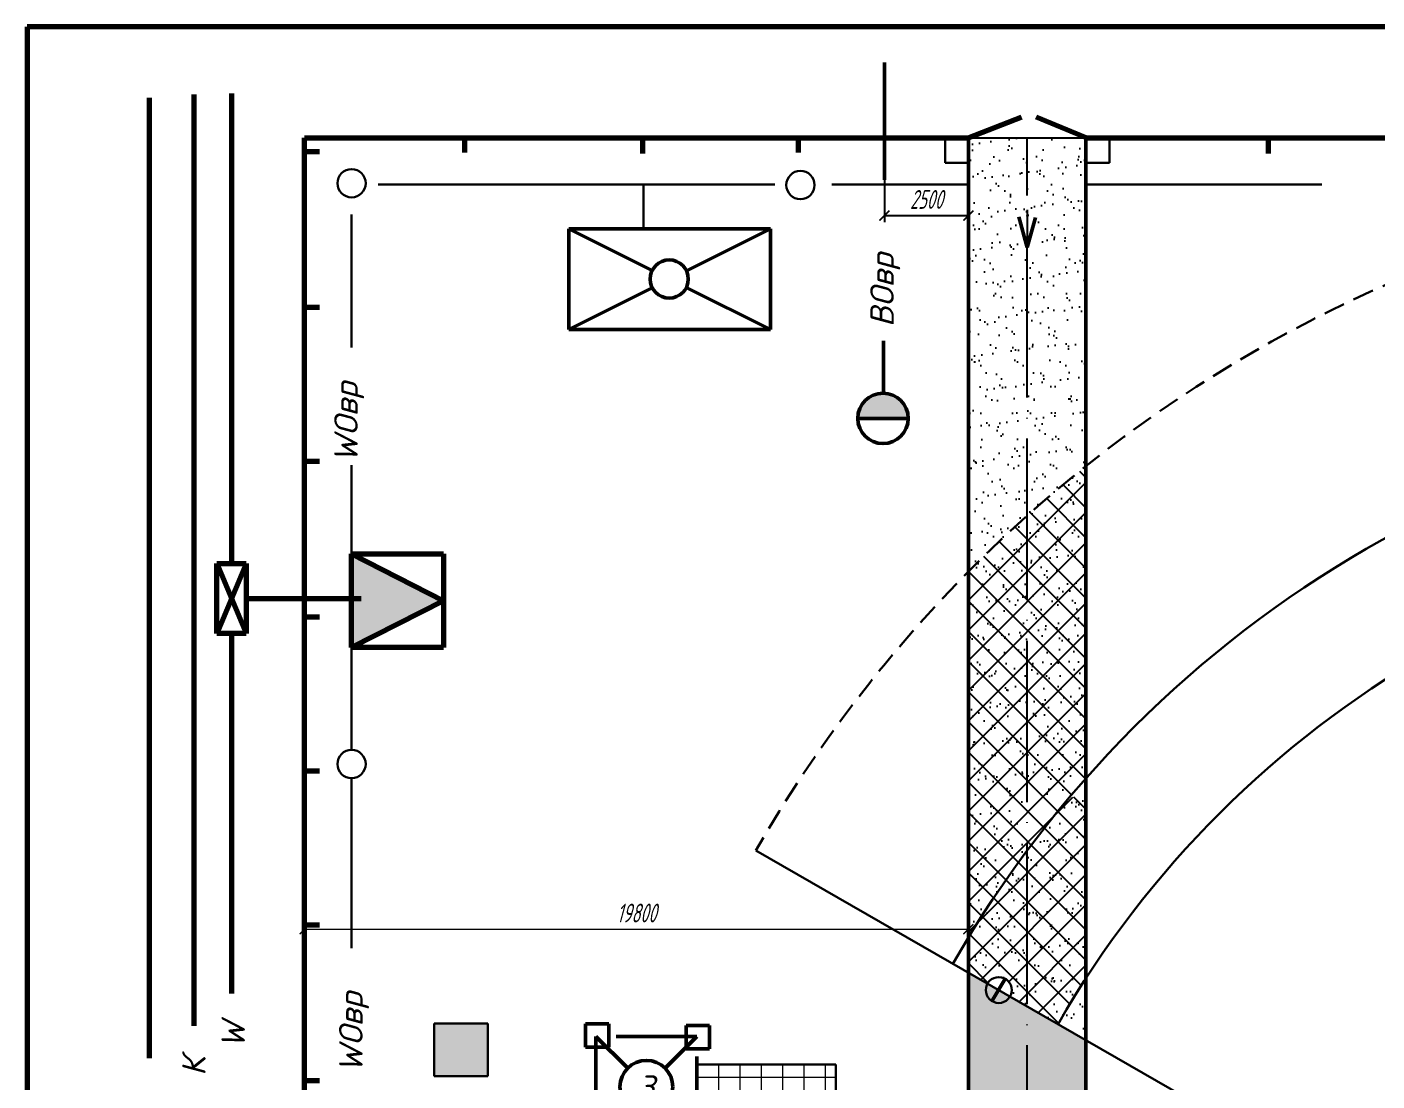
# Paper-space layout 'Layout2' of a CAD drawing. Header units: millimetres. Extents: x 15 to 830, y -5 to 579.
# Drawn here: x 14.5 to 215.4, y 421.7 to 578.6 of the extents above; entities that cross this region are included whole.
import ezdxf

# ---------------------------------------------------------------- set-up
doc = ezdxf.new("R2010")
doc.units = ezdxf.units.MM
for name, pattern in [('ACAD_ISO02W100', [15, 12, -3]), ('ACAD_ISO04W100', [30, 24, -3, 0, -3]), ('HIDDEN2', [4.7625, 3.175, -1.5875])]:
    doc.linetypes.add(name, pattern=pattern)
for name, color, linetype, lineweight in [('0.25', 7, 'Continuous', 25), ('0.3', 7, 'Continuous', 30), ('0.35', 7, 'Continuous', 35), ('0.5', 7, 'Continuous', 50), ('0.7', 7, 'Continuous', 70), ('Основная', 7, 'Continuous', 30), ('Размеры', 7, 'Continuous', 20), ('стены', 7, 'Continuous', 70), ('штрих', 7, 'ACAD_ISO04W100', 25)]:
    doc.layers.add(name, color=color, linetype=linetype, lineweight=lineweight)
doc.layers.add('рамка', color=7, linetype='Continuous')
doc.layers.add('штриховка', color=7, linetype='Continuous')
doc.styles.add('2.8', font='txt.shx', dxfattribs={"width": 0.6, "oblique": 15, "height": 2.8})
doc.styles.add('мой', font='txt.shx', dxfattribs={"width": 0.6, "oblique": 15, "height": 3.5})
doc.dimstyles.new('1   200', dxfattribs={"dimtxt": 2.8, "dimasz": 1.5, "dimexe": 1, "dimexo": 4, "dimgap": 1, "dimtad": 1, "dimdec": 0, "dimlfac": 200, "dimtxsty": '2.8', "dimblk": 'ARCHTICK', "dimcen": 3, "dimclrd": 256, "dimclre": 256, "dimclrt": 256, "dimadec": 0, "dimazin": 0, "dimtfac": 1, "dimtdec": 0, "dimtmove": 0, "dimatfit": 3, "dimfxl": 1, "dimlwd": 25, "dimlwe": -1, "dimarcsym": 0})
pattern_1 = [(37.5, (866.1826, -371.1277), (-0.1280025, 3.915306), [0, -3.08864, 0, -3.4544, 0, -3.302]), (7.5, (866.1826, -371.1277), (3.596186, 5.7346), [0, -1.66624, 0, -2.78384, 0, -1.0668]), (327.5, (863.6832, -371.1277), (6.327939, 0.011497), [0, -1.016, 0, -3.6576, 0, -4.7752]), (317.5, (863.683, -371.128), (6.108452, 1.783435), [0, -0.508, 0, -2.39776, 0, -2.7432])]

# ---------------------------------------------------------------- blocks, each defined once
blk = doc.blocks.new('_ArchTick')
at = {"layer": 'Размеры', "color": 0, "lineweight": 0, "const_width": 0.15}
blk.add_lwpolyline([(-0.5, -0.5), (0.5, 0.5)], dxfattribs=at)
blk = doc.blocks.new('*D22')
at = {"layer": '0.3', "lineweight": 15}
for p, q in [((55.82, 444.32), (154.59, 444.32)), ((55.82, 443.44), (55.82, 443.32)), ((154.59, 443.48), (154.59, 443.32))]:
    blk.add_line(p, q, dxfattribs=at)
at = {"layer": 'Defpoints', "color": 0}
for p in [(55.82, 447.44), (154.59, 447.48), (154.59, 444.32)]:
    blk.add_point(p, dxfattribs=at)
at = {"layer": '0.3', "lineweight": 15, "xscale": 1.5, "yscale": 1.5, "zscale": 1.5, "rotation": 180}
blk.add_blockref('_ArchTick', (55.82, 444.32), dxfattribs=at)
at = {"layer": '0.3', "lineweight": 15, "xscale": 1.5, "yscale": 1.5, "zscale": 1.5}
blk.add_blockref('_ArchTick', (154.59, 444.32), dxfattribs=at)
at = {"layer": '0.3', "lineweight": 15, "insert": (105.21, 446.72), "char_height": 2.8, "attachment_point": 5, "style": '2.8'}
blk.add_mtext('19800', dxfattribs=at)
blk = doc.blocks.new('*D76')
at = {"layer": '0.25'}
for p, q in [((142.09, 558.14), (142.09, 549.55)), ((154.59, 558.14), (154.59, 549.55))]:
    blk.add_line(p, q, dxfattribs=at)
at = {"layer": '0.25', "lineweight": 25}
blk.add_line((142.09, 550.55), (154.59, 550.55), dxfattribs=at)
at = {"layer": 'Defpoints', "color": 0}
for p in [(142.09, 562.14), (154.59, 562.14), (154.59, 550.55)]:
    blk.add_point(p, dxfattribs=at)
at = {"layer": '0.25', "lineweight": 25, "xscale": 1.5, "yscale": 1.5, "zscale": 1.5, "rotation": 180}
blk.add_blockref('_ArchTick', (142.09, 550.55), dxfattribs=at)
at = {"layer": '0.25', "lineweight": 25, "xscale": 1.5, "yscale": 1.5, "zscale": 1.5}
blk.add_blockref('_ArchTick', (154.59, 550.55), dxfattribs=at)
at = {"layer": '0.25', "insert": (148.34, 552.95), "char_height": 2.8, "attachment_point": 5, "style": '2.8'}
blk.add_mtext('2500', dxfattribs=at)

psp = doc.layouts.new('Layout2')

# ---------------------------------------------------------------- hatches: boundary and pattern name
at = {"layer": '0.25'}
h = psp.add_hatch(dxfattribs=at)
h.set_pattern_fill('AR-SAND', color=256, scale=0.08, style=0)
h.set_pattern_definition(pattern_1)
h.paths.add_polyline_path([(163.3372, 545.776), (163.3332, 545.791), (163.3332, 551.404), (163.3372, 551.404), (163.3372, 562.1428), (154.5925, 562.1428), (154.5925, 497.5441, -0.01494532), (163.3372, 505.8573)])
h.paths.add_polyline_path([(172.0905, 562.1428), (163.3372, 562.1428), (163.3372, 505.8573, -0.0141978), (172.0905, 513.2575)])
h = psp.add_hatch(dxfattribs=at)
h.set_pattern_fill('AR-SAND', color=256, scale=0.08, style=0)
h.set_pattern_definition(pattern_1)
h.paths.add_polyline_path([(163.3372, 505.8573, 0.01494532), (154.5925, 497.5441), (154.5925, 463.9528), (163.3372, 463.9528)])
h.paths.add_polyline_path([(172.0905, 513.2575, 0.0141978), (163.3372, 505.8573), (163.3372, 463.9528), (169.643, 463.9528, -0.00557107), (172.0905, 466.7855)])
h.paths.add_polyline_path([(154.5925, 443.0817, -0.02324309), (163.3372, 456.0136), (163.3372, 463.9528), (154.5925, 463.9528)])
h.paths.add_polyline_path([(163.3372, 456.0136, 0.02324309), (154.5925, 443.0817), (154.5925, 437.8523), (157.434, 436.2189, -0.76807524), (161.0388, 435.2567, -0.13117358), (160.7819, 434.2944), (163.3372, 432.8255)])
h.paths.add_polyline_path([(163.3372, 432.8255), (167.9204, 430.1909, -0.01333887), (172.0905, 437.0204), (172.0905, 463.9528), (169.643, 463.9528, 0.01509089), (163.3372, 456.0136)])
h.paths.add_polyline_path([(172.0905, 437.0204, 0.01333887), (167.9204, 430.1909), (172.0905, 427.7937)])
h = psp.add_hatch(dxfattribs=at)
h.set_pattern_fill('ANSI31', color=256, style=0)
h.set_pattern_definition([(45, (866.1826, -371.1277), (-2.245064, 2.245064), [])])
h.paths.add_polyline_path([(172.0905, 463.9528), (169.643, 463.9528, 0.01509089), (163.3372, 456.0136), (163.3372, 432.8255), (167.9204, 430.1909, -0.01333887), (172.0905, 437.0204)])
h.paths.add_polyline_path([(163.3372, 456.0136, 0.02324309), (154.5925, 443.0817), (154.5925, 437.8523), (157.434, 436.2189, -0.76807524), (161.0388, 435.2567, -0.13117358), (160.7819, 434.2944), (163.3372, 432.8255)])
h.paths.add_polyline_path([(154.5925, 443.0817, -0.02324309), (163.3372, 456.0136), (163.3372, 463.9528), (154.5925, 463.9528)])
h.paths.add_polyline_path([(163.3372, 456.0136, -0.01509089), (169.643, 463.9528), (163.3372, 463.9528)])
h.paths.add_polyline_path([(172.0905, 513.2575, 0.0141978), (163.3372, 505.8573), (163.3372, 463.9528), (169.643, 463.9528, -0.00557107), (172.0905, 466.7855)])
h.paths.add_polyline_path([(154.5925, 463.9528), (163.3372, 463.9528), (163.3372, 505.8573, 0.01494532), (154.5925, 497.5441)])
h = psp.add_hatch(dxfattribs=at)
h.set_pattern_fill('ANSI31', color=256, angle=90, style=0)
h.set_pattern_definition([(135, (866.1826, -371.1277), (-2.245064, -2.245064), [])])
h.paths.add_polyline_path([(172.0905, 463.9528), (169.643, 463.9528, 0.01509089), (163.3372, 456.0136), (163.3372, 432.8255), (167.9204, 430.1909, -0.01333887), (172.0905, 437.0204)])
h.paths.add_polyline_path([(154.5925, 443.0817), (154.5925, 437.8523), (157.434, 436.2189, -0.76807524), (161.0388, 435.2567, -0.13117358), (160.7819, 434.2944), (163.3372, 432.8255), (163.3372, 456.0136, 0.02324309)])
h.paths.add_polyline_path([(154.5925, 463.9528), (154.5925, 443.0817, -0.02324309), (163.3372, 456.0136), (163.3372, 463.9528)])
h.paths.add_polyline_path([(169.643, 463.9528), (163.3372, 463.9528), (163.3372, 456.0136, -0.01509089)], flags=17)
h.paths.add_polyline_path([(172.0905, 513.2575, 0.0141978), (163.3372, 505.8573), (163.3372, 463.9528), (169.643, 463.9528, -0.00557107), (172.0905, 466.7855)])
h.paths.add_polyline_path([(163.3372, 505.8573, 0.01494532), (154.5925, 497.5441), (154.5925, 463.9528), (163.3372, 463.9528)])
h = psp.add_hatch(dxfattribs=at)
h.set_pattern_fill('AR-SAND', color=256, scale=0.08, style=0)
h.set_pattern_definition(pattern_1)
h.paths.add_polyline_path([(163.3372, 432.8255), (154.5925, 437.8523), (154.5925, 273.8991, 0.23795409), (178.9405, 225.6453), (187.2638, 234.7042, -0.23567832), (163.3372, 282.6523)])
h.paths.add_polyline_path([(163.3372, 282.646, 0.23565086), (187.2638, 234.7042), (195.5993, 243.7763, -0.23338158), (172.0905, 291.4093), (172.0905, 427.7937), (163.3372, 432.8255)])
at = {"layer": '0.25', "lineweight": 20}
h = psp.add_hatch(dxfattribs=at)
h.set_pattern_fill('NET', color=256, style=0)
h.paths.add_polyline_path([(134.8815, 424.1813), (114.1724, 424.1813), (114.1724, 418.1813), (127.3815, 418.1813), (127.437, 396.5613), (114.1724, 396.5613), (114.1724, 390.5614), (127.4563, 390.5614), (127.4563, 353.2244), (134.8815, 353.2244)])
at = {"layer": '0.5'}
psp.add_hatch(color=256, dxfattribs=at).paths.add_polyline_path([(145.6344, 520.363, 1), (138.1372, 520.363)])
at = {"layer": 'штриховка', "linetype": 'Continuous', "lineweight": 70}
psp.add_hatch(color=7, dxfattribs=at).paths.add_polyline_path([(62.8075, 486.2639), (76.4703, 493.2167), (62.8075, 500.1695)])
at = {"layer": 'штриховка', "linetype": 'Continuous', "lineweight": 30}
psp.add_hatch(color=7, dxfattribs=at).paths.add_polyline_path([(83.0854, 430.2517), (75.0971, 430.2517), (75.0971, 422.4178), (83.0854, 422.4178)])

# ---------------------------------------------------------------- linework, layer by layer
at = {"layer": '0.25'}
psp.add_line((154.5925, 562.1428), (172.0905, 562.1428), dxfattribs=at)
at = {"layer": '0.25', "lineweight": 30}
psp.add_circle((159.108, 435.2567), 1.9308, dxfattribs=at)
at = {"layer": '0.3', "linetype": 'ACAD_ISO02W100'}
psp.add_line((106.2505, 548.5765), (106.2505, 555.1545), dxfattribs=at)
at = {"layer": '0.3'}
for p, q in [((297.9491, 355.4449), (122.9606, 456.0357)), ((134.8815, 424.1813), (114.1724, 424.1813)), ((134.8815, 345.7244), (134.8815, 424.1813))]:
    psp.add_line(p, q, dxfattribs=at)
at = {"layer": '0.3', "linetype": 'HIDDEN2'}
psp.add_arc((297.9941, 355.4563), 201.8736, 90.010147, 150.117071, dxfattribs=at)
at = {"layer": '0.3', "lineweight": 30}
psp.add_arc((297.9831, 355.5422), 168, 90, 150.142442, dxfattribs=at)
at = {"layer": '0.3'}
psp.add_arc((297.9831, 355.4624), 150.0021, 90, 150.116824, dxfattribs=at)
at = {"layer": '0.35', "color": 7, "lineweight": 50, "ltscale": 0.3}
psp.add_circle((106.6724, 420.8467), 3.9281, dxfattribs=at)
at = {"layer": '0.5'}
for p, q in [((142.0925, 573.3522), (142.0925, 555.8824)), ((154.5925, 273.8991), (154.5925, 562.1428)), ((172.0905, 291.3986), (172.0905, 562.1428)), ((95.1197, 548.5765), (95.1197, 533.5765)), ((95.1197, 548.5765), (107.5291, 542.3717)), ((125.1197, 548.5765), (95.1197, 548.5765)), ((125.1197, 548.5765), (112.6341, 542.3337)), ((125.1197, 533.5765), (125.1197, 548.5765)), ((163.3332, 545.791), (162.1056, 550.3817)), ((163.3332, 545.791), (164.5824, 550.2617)), ((107.5484, 539.7908), (95.1197, 533.5765)), ((112.6154, 539.8286), (125.1197, 533.5765)), ((95.1197, 533.5765), (125.1197, 533.5765)), ((141.9675, 524.1107), (141.9675, 531.9147)), ((138.1372, 520.363), (145.6344, 520.363)), ((76.5471, 493.6233), (76.5471, 489.3063)), ((160.0498, 436.9422), (158.1028, 433.6081))]:
    psp.add_line(p, q, dxfattribs=at)
for centre, radius in [((110.0723, 541.1002), 2.8433), ((141.8858, 520.363), 3.7486)]:
    psp.add_circle(centre, radius, dxfattribs=at)
at = {"layer": '0.7'}
for p, q in [((830.1493, 578.6206), (14.5093, 578.6206)), ((14.5093, 578.6206), (14.5093, -5.4094)), ((55.8258, 152.5494), (55.8192, 562.1428)), ((55.8192, 562.1428), (154.5925, 562.1428)), ((172.0905, 562.1428), (444.0128, 562.1428))]:
    psp.add_line(p, q, dxfattribs=at)
at = {"layer": 'Основная', "color": 7, "linetype": 'Continuous', "lineweight": 30}
for p, q in [((151.1122, 558.3774), (151.1122, 561.8527)), ((151.1122, 561.8527), (154.5925, 561.8527)), ((154.5925, 561.8527), (154.5925, 558.3774)), ((172.1025, 558.3774), (172.1025, 561.8527)), ((172.1025, 561.8527), (175.5828, 561.8527)), ((175.5828, 561.8527), (175.5828, 558.3774)), ((154.5925, 558.3774), (151.1122, 558.3774)), ((175.5828, 558.3774), (172.1025, 558.3774)), ((125.774, 555.1545), (66.7693, 555.1545)), ((134.2915, 555.1545), (154.5925, 555.1545)), ((172.0905, 555.1545), (207.167, 555.1545)), ((62.8075, 530.889), (62.8075, 550.7023)), ((62.8075, 471.0083), (62.8075, 513.4091)), ((62.8075, 441.5119), (62.8075, 466.7953)), ((75.0971, 422.4178), (75.0971, 430.2517)), ((75.0971, 430.2517), (83.0854, 430.2517)), ((83.0854, 430.2517), (83.0854, 422.4178)), ((83.0854, 422.4178), (75.0971, 422.4178))]:
    psp.add_line(p, q, dxfattribs=at)
at = {"layer": 'Основная', "color": 7, "linetype": 'ACAD_ISO02W100', "lineweight": 50}
for p, q in [((97.5941, 430.2487), (101.0744, 430.2487)), ((97.5941, 426.7734), (97.5941, 430.2487)), ((101.0744, 430.2487), (101.0744, 426.7734)), ((112.5941, 430.0013), (116.0744, 430.0013)), ((112.5941, 426.526), (112.5941, 430.0013)), ((116.0744, 430.0013), (116.0744, 426.526)), ((114.1724, 428.3467), (99.1724, 428.3467)), ((99.1724, 428.3467), (103.8949, 423.6243)), ((99.1724, 428.3467), (99.1724, 413.3467)), ((114.1724, 428.3467), (109.45, 423.6243)), ((114.1724, 413.3467), (114.1724, 428.3467)), ((101.0744, 426.7734), (97.5941, 426.7734)), ((116.0744, 426.526), (112.5941, 426.526))]:
    psp.add_line(p, q, dxfattribs=at)
at = {"layer": 'Основная', "color": 7, "linetype": 'Continuous', "lineweight": 30}
for centre in [(62.8075, 555.3614), (129.5982, 555.0941), (62.8075, 468.9018)]:
    psp.add_circle(centre, 2.1065, dxfattribs=at)
at = {"layer": 'стены', "color": 7, "linetype": 'Continuous', "lineweight": 70}
for p, q in [((39.3687, 444.0211), (39.3687, 568.5622)), ((44.9706, 498.7542), (44.9706, 568.6989)), ((32.7396, 483.2385), (32.7396, 568.0573)), ((154.5925, 562.1428), (162.4869, 565.2175)), ((172.0926, 562.1428), (164.6551, 565.2175)), ((79.6792, 559.9277), (79.6792, 562.1428)), ((106.1264, 559.7778), (106.1264, 561.9929)), ((106.1264, 559.7778), (106.1264, 561.9929)), ((129.2873, 559.9277), (129.2873, 562.1428)), ((199.2557, 559.7778), (199.2557, 561.9929)), ((199.2557, 559.7778), (199.2557, 561.9929)), ((58.0343, 560.0271), (55.8191, 560.0271)), ((58.0343, 536.8662), (55.8191, 536.8662)), ((58.0343, 513.9344), (55.8191, 513.9344)), ((58.0343, 513.9344), (55.8191, 513.9344)), ((42.747, 488.3325), (42.747, 498.7542)), ((42.747, 498.7542), (47.1146, 498.7542)), ((42.747, 498.7542), (47.1146, 488.3325)), ((47.1146, 498.7542), (42.747, 488.3325)), ((47.1146, 498.7542), (47.1146, 488.3325)), ((62.8075, 486.2639), (62.8075, 500.1695)), ((62.8075, 500.1695), (76.4703, 500.1695)), ((62.8075, 500.1695), (76.4703, 493.2167)), ((76.4703, 500.1695), (76.4703, 486.2639)), ((47.1146, 493.5433), (64.2255, 493.5433)), ((76.4703, 493.2167), (62.8075, 486.2639)), ((58.0343, 490.7735), (55.8191, 490.7735)), ((47.1146, 488.3325), (42.747, 488.3325)), ((44.9706, 434.7535), (44.9706, 488.3325)), ((76.4703, 486.2639), (62.8075, 486.2639)), ((32.7396, 425.1254), (32.7396, 483.2385)), ((58.0343, 467.8418), (55.8191, 467.8418)), ((58.0343, 467.8418), (55.8191, 467.8418)), ((39.3687, 429.9394), (39.3687, 444.0211)), ((58.0343, 444.9101), (55.8191, 444.9101)), ((58.0343, 421.7491), (55.8191, 421.7491)), ((58.0343, 421.7491), (55.8191, 421.7491))]:
    psp.add_line(p, q, dxfattribs=at)
at = {"layer": 'штрих'}
for p, q in [((163.3372, 282.646), (163.3372, 562.0287)), ((163.3332, 551.404), (163.3332, 545.791))]:
    psp.add_line(p, q, dxfattribs=at)

# ---------------------------------------------------------------- texts
at = {"layer": '0.25', "color": 7, "style": 'мой', "oblique": 15}
for s, p in [('ВОвр', (143.4958, 533.9332)), ('WОвр', (64.4543, 422.9239))]:
    psp.add_text(s, height=3.5, rotation=90, dxfattribs=at).set_placement(p)
at = {"layer": '0.35', "color": 7, "lineweight": 25, "style": 'мой', "oblique": 15}
psp.add_text('3', height=3.5, dxfattribs=at).set_placement((105.3439, 419.0513))
at = {"layer": 'рамка', "color": 7, "style": 'мой', "oblique": 15}
for s, p in [('WОвр', (63.729, 513.7316)), ('W', (46.9401, 426.5335)), ('К', (41.0809, 422.4527))]:
    psp.add_text(s, height=3.5, rotation=90, dxfattribs=at).set_placement(p)

# ---------------------------------------------------------------- dimensions: what is measured, and where the dimension line sits
at = {"layer": '0.25'}
dim = psp.add_linear_dim(base=(154.5925, 550.5477), p1=(142.0925, 562.1428), p2=(154.5925, 562.1428), dimstyle='1   200', dxfattribs=at)
dim.commit()
dim.dimension.update_dxf_attribs({"geometry": '*D76', "text_midpoint": (148.3425, 552.9477)})
at = {"layer": '0.3', "lineweight": 15}
dim = psp.add_linear_dim(base=(154.5925, 444.3155), p1=(55.8228, 447.4426), p2=(154.5925, 447.4774), text='19800', dimstyle='1   200', override={"dimlwd": 15, "dimlwe": 15}, dxfattribs=at)
dim.commit()
dim.dimension.update_dxf_attribs({"geometry": '*D22', "text_midpoint": (105.2077, 446.7155)})

doc.saveas('drawing.dxf')
